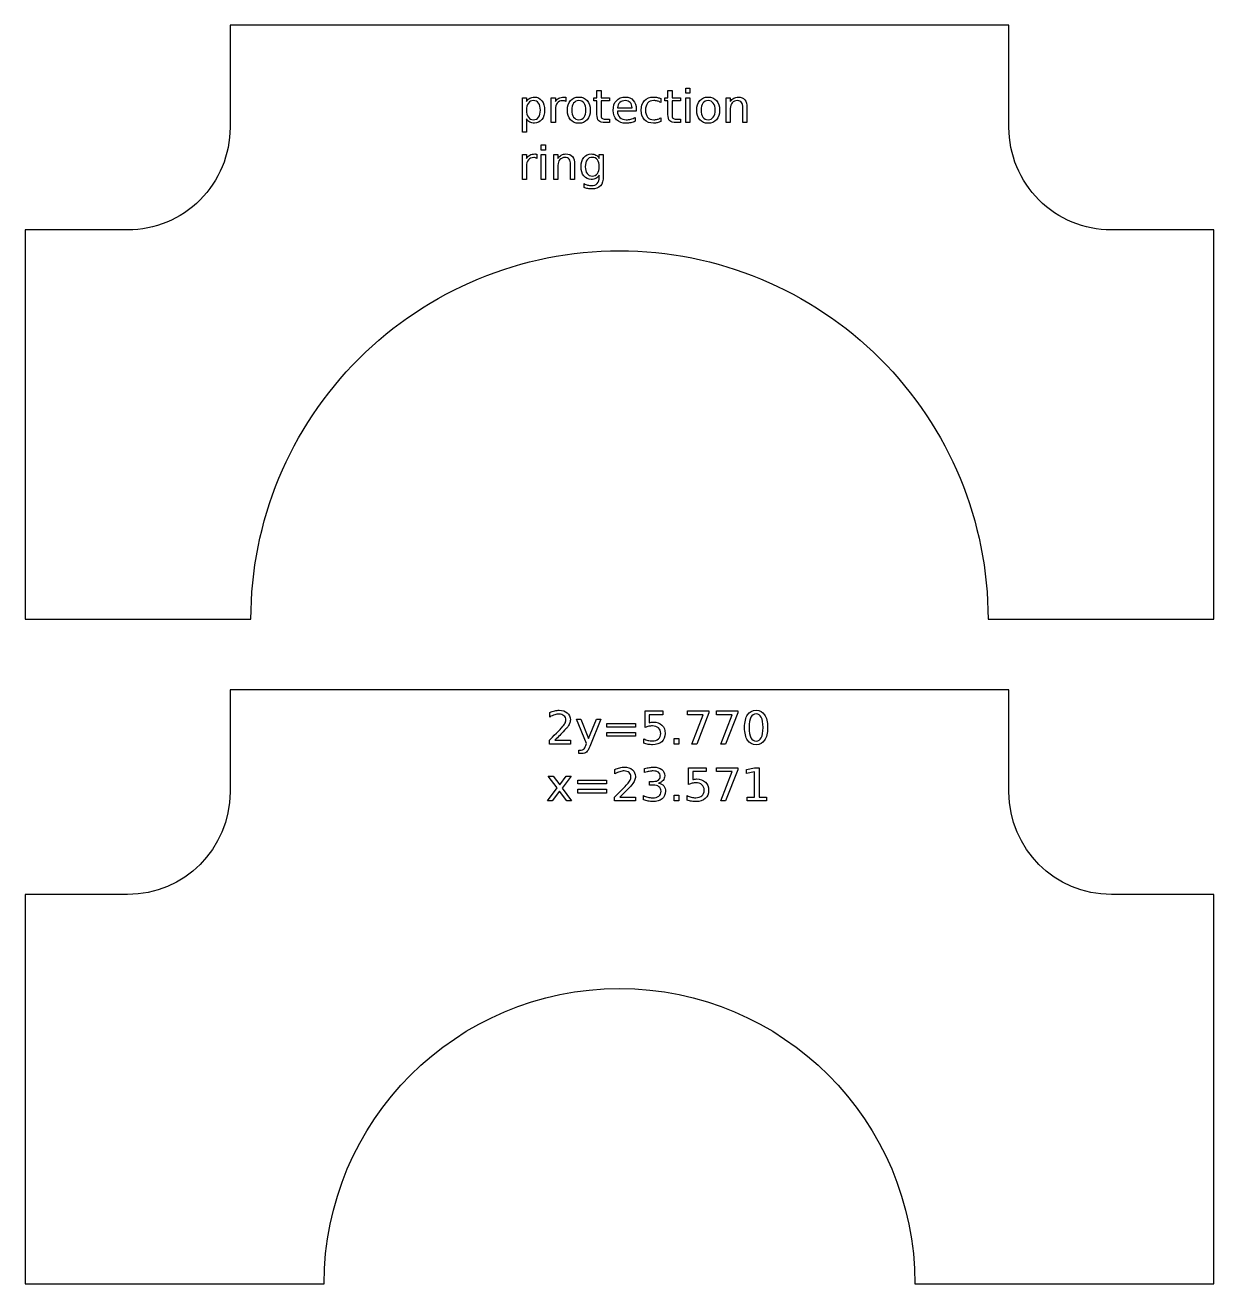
# Model space of a CAD drawing. Extents: x -1338 to 1024, y 230 to 1240.
# Drawn here: x 128.2 to 423, y 395.4 to 707.7 of the extents above; entities that cross this region are included whole.
import ezdxf

# ---------------------------------------------------------------- set-up
doc = ezdxf.new("R2010")
doc.units = 0
doc.layers.add('Layer_1', color=7, linetype='CONTINUOUS')

msp = doc.modelspace()

# ---------------------------------------------------------------- linework, layer by layer
at = {"layer": 'Layer_1', "color": 7}
for p, q in [((372.215466, 707.689737), (179.015607, 707.689737)), ((179.015607, 707.689737), (179.015607, 707.689737)), ((372.215466, 682.289737), (372.215466, 707.689737)), ((270.029551, 689.694599), (270.029551, 691.447464)), ((270.029551, 691.447464), (271.049298, 691.447464)), ((271.049298, 691.447464), (271.049298, 689.694599)), ((271.049298, 691.447464), (271.049298, 691.447464)), ((287.624342, 689.694599), (287.624342, 691.447464)), ((287.624342, 691.447464), (288.64409, 691.447464)), ((288.64409, 691.447464), (288.64409, 689.694599)), ((288.64409, 691.447464), (288.64409, 691.447464)), ((292.07265, 692.097896), (293.086886, 692.097896)), ((292.07265, 690.813565), (292.07265, 692.097896)), ((292.07265, 692.097896), (292.07265, 692.097896)), ((293.086886, 690.813565), (292.07265, 690.813565)), ((293.086886, 692.097896), (293.086886, 690.813565)), ((251.530767, 681.172811), (251.530767, 689.694599)), ((251.530767, 689.694599), (252.550515, 689.694599)), ((252.550515, 689.694599), (252.550515, 688.757534)), ((258.696564, 683.520988), (258.696564, 689.694599)), ((258.696564, 689.694599), (259.716312, 689.694599)), ((259.716312, 689.694599), (259.716312, 688.735484)), ((262.307025, 689.788302), (262.312528, 688.746504)), ((262.312528, 688.746504), (262.312537, 688.746507)), ((265.537146, 689.843426), (265.537146, 689.843426)), ((265.537146, 688.983532), (265.537146, 688.983532)), ((269.28541, 688.906361), (269.28541, 689.694599)), ((269.28541, 689.694599), (270.029551, 689.694599)), ((270.029551, 688.906361), (269.28541, 688.906361)), ((270.029551, 685.554972), (270.029551, 688.906361)), ((271.049298, 689.694599), (273.138406, 689.694599)), ((273.138406, 688.906361), (271.049298, 688.906361)), ((271.049298, 688.906361), (271.049298, 685.554972)), ((273.138406, 689.694599), (273.138406, 688.906361)), ((275.128293, 687.153495), (278.744265, 687.158999)), ((278.744265, 687.158999), (278.744265, 687.159007)), ((285.865965, 689.457575), (285.865965, 688.509486)), ((285.865965, 689.457575), (285.865965, 689.457575)), ((286.880201, 688.906361), (286.880201, 689.694599)), ((286.880201, 689.694599), (287.624342, 689.694599)), ((287.624342, 688.906361), (286.880201, 688.906361)), ((287.624342, 685.554972), (287.624342, 688.906361)), ((288.64409, 689.694599), (290.733198, 689.694599)), ((290.733198, 688.906361), (288.64409, 688.906361)), ((288.64409, 688.906361), (288.64409, 685.554972)), ((290.733198, 689.694599), (290.733198, 688.906361)), ((292.07265, 689.694599), (293.086886, 689.694599)), ((292.07265, 683.520988), (292.07265, 689.694599)), ((292.07265, 689.694599), (292.07265, 689.694599)), ((293.086886, 689.694599), (293.086886, 683.520988)), ((297.595826, 689.843426), (297.595826, 689.843426)), ((297.595826, 688.983532), (297.595826, 688.983532)), ((302.066184, 683.520988), (302.066184, 689.694599)), ((302.066184, 689.694599), (303.085932, 689.694599)), ((303.085932, 689.694599), (303.085932, 688.735484)), ((306.222346, 683.520988), (306.222346, 687.214131)), ((307.236582, 687.247202), (307.236582, 683.520988)), ((307.236582, 687.247202), (307.236582, 687.247202)), ((252.550515, 684.447029), (252.550515, 681.172811)), ((252.550515, 684.447029), (252.550515, 684.447029)), ((256.001122, 686.602282), (256.001122, 686.602282)), ((259.716312, 686.773159), (259.716312, 683.520988)), ((272.096608, 684.369859), (273.138406, 684.369859)), ((273.138406, 684.369859), (273.138406, 683.520988)), ((279.758501, 686.365257), (275.095219, 686.365257)), ((279.52148, 684.794295), (279.52148, 683.83518)), ((279.758501, 686.861353), (279.758501, 686.365257)), ((279.758501, 686.861353), (279.758501, 686.861353)), ((285.865965, 684.695075), (285.865965, 683.758009)), ((289.6914, 684.369859), (290.733198, 684.369859)), ((290.733198, 684.369859), (290.733198, 683.520988)), ((303.085932, 687.01018), (303.085932, 683.520988)), ((252.550515, 681.172811), (251.530767, 681.172811)), ((259.716312, 683.520988), (258.696564, 683.520988)), ((273.138406, 683.520988), (272.096608, 683.520988)), ((290.733198, 683.520988), (289.6914, 683.520988)), ((293.086886, 683.520988), (292.07265, 683.520988)), ((303.085932, 683.520988), (302.066184, 683.520988)), ((307.236582, 683.520988), (306.222346, 683.520988)), ((256.221608, 677.986785), (257.235844, 677.986785)), ((256.221608, 676.702454), (256.221608, 677.986785)), ((256.221608, 677.986785), (256.221608, 677.986785)), ((257.235844, 677.986785), (257.235844, 676.702454)), ((251.530767, 669.409877), (251.530767, 675.583488)), ((251.530767, 675.583488), (252.550515, 675.583488)), ((252.550515, 675.583488), (252.550515, 674.624372)), ((255.141228, 675.677191), (255.146731, 674.635393)), ((255.146731, 674.635393), (255.146739, 674.635396)), ((257.235844, 676.702454), (256.221608, 676.702454)), ((256.221608, 675.583488), (257.235844, 675.583488)), ((256.221608, 669.409877), (256.221608, 675.583488)), ((256.221608, 675.583488), (256.221608, 675.583488)), ((257.235844, 675.583488), (257.235844, 669.409877)), ((259.313926, 669.409877), (259.313926, 675.583488)), ((259.313926, 675.583488), (260.333673, 675.583488)), ((260.333673, 675.583488), (260.333673, 674.624372)), ((270.580767, 674.646423), (270.580767, 675.583488)), ((270.580767, 675.583488), (271.595003, 675.583488)), ((271.595003, 675.583488), (271.595003, 670.176065)), ((252.550515, 672.662048), (252.550515, 669.409877)), ((260.333673, 672.899069), (260.333673, 669.409877)), ((263.470091, 669.409877), (263.470091, 673.10302)), ((264.484327, 673.136091), (264.484327, 669.409877)), ((264.484327, 673.136091), (264.484327, 673.136091)), ((270.580767, 672.568338), (270.580767, 672.568338)), ((252.550515, 669.409877), (251.530767, 669.409877)), ((257.235844, 669.409877), (256.221608, 669.409877)), ((260.333673, 669.409877), (259.313926, 669.409877)), ((264.484327, 669.409877), (263.470091, 669.409877)), ((266.82148, 667.386916), (266.82148, 668.373591)), ((270.580767, 669.994164), (270.580767, 670.495769)), ((271.595003, 670.176065), (271.595003, 670.176065)), ((153.615607, 656.889737), (128.215607, 656.889737)), ((128.215607, 656.889737), (128.215607, 560.2898)), ((423.015466, 656.889737), (397.615466, 656.889737)), ((423.015466, 560.2898), (423.015466, 656.889737)), ((367.032935, 560.2898), (423.015466, 560.2898)), ((372.215466, 542.772179), (179.015607, 542.772179)), ((179.015607, 542.772179), (179.015607, 542.772179)), ((372.215466, 517.372179), (372.215466, 542.772179)), ((281.963622, 537.538399), (286.334759, 537.538399)), ((281.963622, 533.404284), (281.963622, 537.538399)), ((281.963622, 537.538399), (281.963622, 537.538399)), ((286.334759, 537.538399), (286.334759, 536.601334)), ((292.453246, 537.538399), (297.744913, 537.538399)), ((292.453246, 536.601334), (292.453246, 537.538399)), ((292.453246, 537.538399), (292.453246, 537.538399)), ((297.744913, 537.538399), (297.744913, 537.064354)), ((299.641093, 537.538399), (304.93276, 537.538399)), ((299.641093, 536.601334), (299.641093, 537.538399)), ((299.641093, 537.538399), (299.641093, 537.538399)), ((304.93276, 537.538399), (304.93276, 537.064354)), ((309.491312, 537.687226), (309.491312, 537.687226)), ((258.299949, 536.017044), (258.299949, 537.141524)), ((267.439098, 529.407975), (264.942094, 535.482365)), ((264.942094, 535.482365), (266.016963, 535.482365)), ((266.016963, 535.482365), (267.946217, 530.653721)), ((267.946217, 530.653721), (269.875468, 535.482365)), ((270.95034, 535.482365), (268.238359, 528.73549)), ((269.875468, 535.482365), (270.95034, 535.482365)), ((272.482719, 534.435058), (279.549298, 534.435058)), ((272.482719, 533.509017), (272.482719, 534.435058)), ((272.482719, 534.435058), (272.482719, 534.435058)), ((279.549298, 534.435058), (279.549298, 533.509017)), ((286.334759, 536.601334), (282.98337, 536.601334)), ((282.98337, 536.601334), (282.98337, 534.583885)), ((296.405461, 536.601334), (292.453246, 536.601334)), ((293.594262, 529.308754), (296.405461, 536.601334)), ((297.744913, 537.064354), (294.757328, 529.308754)), ((303.593308, 536.601334), (299.641093, 536.601334)), ((300.782109, 529.308754), (303.593308, 536.601334)), ((304.93276, 537.064354), (301.945175, 529.308754)), ((309.491312, 536.805282), (309.491312, 536.805282)), ((279.549298, 533.509017), (272.482719, 533.509017)), ((272.482719, 532.1861), (279.549298, 532.1861)), ((272.482719, 531.249032), (272.482719, 532.1861)), ((272.482719, 532.1861), (272.482719, 532.1861)), ((279.549298, 531.249032), (272.482719, 531.249032)), ((279.549298, 532.1861), (279.549298, 531.249032)), ((258.244828, 529.308754), (258.244828, 530.245822)), ((263.470348, 529.308754), (258.244828, 529.308754)), ((259.58428, 530.245822), (263.470348, 530.245822)), ((259.58428, 530.245822), (259.58428, 530.245822)), ((263.470348, 530.245822), (263.470348, 529.308754)), ((267.257197, 528.944953), (267.439098, 529.407975)), ((268.238359, 528.73549), (268.238359, 528.73549)), ((281.616356, 529.501681), (281.616356, 530.620647)), ((289.140443, 530.708842), (290.303509, 530.708842)), ((289.140443, 529.308754), (289.140443, 530.708842)), ((289.140443, 530.708842), (289.140443, 530.708842)), ((290.303509, 529.308754), (289.140443, 529.308754)), ((290.303509, 530.708842), (290.303509, 529.308754)), ((294.757328, 529.308754), (293.594262, 529.308754)), ((301.945175, 529.308754), (300.782109, 529.308754)), ((265.49882, 526.960578), (265.49882, 527.809449)), ((265.49882, 527.809449), (266.094134, 527.809449)), ((266.309108, 526.960578), (265.49882, 526.960578)), ((274.439532, 521.905933), (274.439532, 523.030413)), ((281.853378, 522.231151), (281.853378, 523.223338)), ((292.745391, 523.427288), (297.116528, 523.427288)), ((292.745391, 519.293173), (292.745391, 523.427288)), ((292.745391, 523.427288), (292.745391, 523.427288)), ((297.116528, 522.490223), (293.765139, 522.490223)), ((293.765139, 522.490223), (293.765139, 520.472774)), ((297.116528, 523.427288), (297.116528, 522.490223)), ((299.641093, 523.427288), (304.93276, 523.427288)), ((299.641093, 522.490223), (299.641093, 523.427288)), ((299.641093, 523.427288), (299.641093, 523.427288)), ((303.593308, 522.490223), (299.641093, 522.490223)), ((300.782109, 515.197643), (303.593308, 522.490223)), ((304.93276, 522.953242), (301.945175, 515.197643)), ((304.93276, 523.427288), (304.93276, 522.953242)), ((307.143136, 523.030413), (309.110973, 523.427288)), ((307.143136, 522.016177), (307.143136, 523.030413)), ((309.121996, 522.413052), (307.143136, 522.016177)), ((309.110973, 523.427288), (310.224427, 523.427288)), ((309.121996, 516.134711), (309.121996, 522.413052)), ((310.224427, 523.427288), (310.224427, 516.134711)), ((260.141009, 518.427767), (257.947171, 521.371254)), ((257.947171, 521.371254), (259.143308, 521.371254)), ((259.143308, 521.371254), (260.780417, 519.171905)), ((260.780417, 519.171905), (262.417526, 521.371254)), ((263.613663, 521.371254), (261.381243, 518.367131)), ((262.417526, 521.371254), (263.613663, 521.371254)), ((263.613663, 521.371254), (263.613663, 521.371254)), ((265.294872, 520.323947), (272.361451, 520.323947)), ((265.294872, 519.397906), (265.294872, 520.323947)), ((265.294872, 520.323947), (265.294872, 520.323947)), ((272.361451, 519.397906), (265.294872, 519.397906)), ((272.361451, 520.323947), (272.361451, 519.397906)), ((283.027467, 519.138834), (283.027467, 520.053849)), ((283.027467, 520.053849), (284.030677, 520.053849)), ((283.98658, 519.138834), (283.027467, 519.138834)), ((285.326034, 519.634927), (285.326034, 519.634927)), ((257.743221, 515.197643), (260.141009, 518.427767)), ((260.73632, 517.62299), (258.939357, 515.197643)), ((262.533282, 515.197643), (260.73632, 517.62299)), ((261.381243, 518.367131), (263.729419, 515.197643)), ((265.294872, 518.074989), (272.361451, 518.074989)), ((265.294872, 517.137921), (265.294872, 518.074989)), ((265.294872, 518.074989), (265.294872, 518.074989)), ((272.361451, 517.137921), (265.294872, 517.137921)), ((272.361451, 518.074989), (272.361451, 517.137921)), ((274.384412, 515.197643), (274.384412, 516.134711)), ((275.723864, 516.134711), (279.609931, 516.134711)), ((275.723864, 516.134711), (275.723864, 516.134711)), ((279.609931, 516.134711), (279.609931, 515.197643)), ((281.60533, 515.445691), (281.60533, 516.52056)), ((289.140443, 516.597731), (290.303509, 516.597731)), ((289.140443, 515.197643), (289.140443, 516.597731)), ((289.140443, 516.597731), (289.140443, 516.597731)), ((290.303509, 516.597731), (290.303509, 515.197643)), ((292.398125, 515.39057), (292.398125, 516.509536)), ((307.302987, 516.134711), (309.121996, 516.134711)), ((307.302987, 515.197643), (307.302987, 516.134711)), ((307.302987, 516.134711), (307.302987, 516.134711)), ((310.224427, 516.134711), (312.043439, 516.134711)), ((312.043439, 516.134711), (312.043439, 515.197643)), ((258.939357, 515.197643), (257.743221, 515.197643)), ((263.729419, 515.197643), (262.533282, 515.197643)), ((279.609931, 515.197643), (274.384412, 515.197643)), ((290.303509, 515.197643), (289.140443, 515.197643)), ((301.945175, 515.197643), (300.782109, 515.197643)), ((312.043439, 515.197643), (307.302987, 515.197643)), ((153.615607, 491.972185), (128.215607, 491.972185)), ((128.215607, 491.972185), (128.215607, 395.37226)), ((423.015466, 395.37226), (423.015466, 491.972185)), ((348.876451, 395.37226), (423.015466, 395.37226))]:
    msp.add_line(p, q, dxfattribs=at)
for points in [[(179.015607, 707.689737), (179.015607, 707.689737), (179.015607, 682.289737), (179.015607, 682.289737)], [(252.550515, 688.757534), (252.763651, 689.12501), (253.031909, 689.396942), (253.355289, 689.573331)], [(253.008023, 688.355144), (252.703018, 687.932546), (252.550515, 687.348259), (252.550515, 686.602282)], [(254.275819, 688.994555), (253.739303, 688.994555), (253.316704, 688.781418), (253.008023, 688.355144)], [(253.355289, 689.573331), (253.682343, 689.753394), (254.071869, 689.843426), (254.523867, 689.843426)], [(255.538103, 688.355144), (255.233096, 688.781418), (254.812334, 688.994555), (254.275819, 688.994555)], [(254.523867, 689.843426), (255.273518, 689.843426), (255.881692, 689.54577), (256.348388, 688.950458)], [(256.001122, 686.602282), (256.001122, 687.348259), (255.846782, 687.932546), (255.538103, 688.355144)], [(256.348388, 688.950458), (256.818758, 688.355146), (257.053944, 687.57242), (257.053944, 686.602282)], [(259.716312, 688.735484), (259.92945, 689.11031), (260.206895, 689.387756), (260.548648, 689.567819)], [(260.173823, 688.377194), (259.868816, 688.006042), (259.716312, 687.471363), (259.716312, 686.773159)], [(261.496739, 688.939434), (260.923475, 688.939434), (260.482502, 688.752021), (260.173823, 688.377194)], [(260.548648, 689.567819), (260.890402, 689.751557), (261.305651, 689.843426), (261.794396, 689.843426)], [(261.937712, 688.889825), (261.805419, 688.922898), (261.658428, 688.939434), (261.496739, 688.939434)], [(261.794396, 689.843426), (261.864216, 689.843426), (261.941386, 689.837913), (262.025906, 689.826888)], [(262.312537, 688.746507), (262.198619, 688.812654), (262.073677, 688.860427), (261.937712, 688.889825)], [(262.025906, 689.826888), (262.110426, 689.819531), (262.204132, 689.806669), (262.307025, 689.788302)], [(262.7039, 686.602282), (262.7039, 687.616517), (262.953784, 688.410267), (263.453553, 688.983532)], [(263.453553, 688.983532), (263.956996, 689.556794), (264.651527, 689.843426), (265.537146, 689.843426)], [(264.247303, 688.34412), (263.931272, 687.921523), (263.773257, 687.34091), (263.773257, 686.602282)], [(265.537146, 688.983532), (264.993281, 688.983532), (264.563333, 688.770394), (264.247303, 688.34412)], [(265.537146, 689.843426), (266.41909, 689.843426), (267.111785, 689.556794), (267.61523, 688.983532)], [(266.82148, 688.338609), (266.505449, 688.768557), (266.077338, 688.983532), (265.537146, 688.983532)], [(267.295523, 686.602282), (267.295523, 687.333561), (267.137508, 687.912336), (266.82148, 688.338609)], [(267.61523, 688.983532), (268.118673, 688.410267), (268.370394, 687.616517), (268.370394, 686.602282)], [(274.036886, 686.547158), (274.036886, 687.55772), (274.308819, 688.35882), (274.852686, 688.950458)], [(274.852686, 688.950458), (275.400225, 689.54577), (276.137016, 689.843426), (277.063059, 689.843426)], [(275.71258, 688.503974), (275.374503, 688.184269), (275.17974, 687.734109), (275.128293, 687.153495)], [(277.074082, 688.983532), (276.508169, 688.983532), (276.054335, 688.823679), (275.71258, 688.503974)], [(277.063059, 689.843426), (277.893556, 689.843426), (278.549502, 689.575168), (279.030896, 689.038652)], [(278.275731, 688.487436), (277.974401, 688.818166), (277.573851, 688.983532), (277.074082, 688.983532)], [(278.744265, 687.159007), (278.736909, 687.713897), (278.580731, 688.156707), (278.275731, 688.487436)], [(279.030896, 689.038652), (279.515966, 688.505811), (279.758501, 687.780045), (279.758501, 686.861353)], [(280.9822, 686.602282), (280.9822, 687.609168), (281.257807, 688.40108), (281.809021, 688.97802)], [(281.809021, 688.97802), (282.363911, 689.554957), (283.122751, 689.843426), (284.085541, 689.843426)], [(282.597259, 688.355144), (282.233457, 687.939895), (282.051557, 687.355608), (282.051557, 686.602282)], [(284.129638, 688.983532), (283.471855, 688.983532), (282.961062, 688.774069), (282.597259, 688.355144)], [(284.085541, 689.843426), (284.397897, 689.843426), (284.702903, 689.810353), (285.000559, 689.744208)], [(285.000559, 688.862263), (284.713926, 688.943109), (284.42362, 688.983532), (284.129638, 688.983532)], [(285.000559, 689.744208), (285.298215, 689.681737), (285.586684, 689.586193), (285.865965, 689.457575)], [(285.865965, 688.509486), (285.579335, 688.6675), (285.290866, 688.785093), (285.000559, 688.862263)], [(294.76258, 686.602282), (294.76258, 687.616517), (295.012465, 688.410267), (295.512233, 688.983532)], [(295.512233, 688.983532), (296.015676, 689.556794), (296.710207, 689.843426), (297.595826, 689.843426)], [(296.305983, 688.34412), (295.989953, 687.921523), (295.831937, 687.34091), (295.831937, 686.602282)], [(297.595826, 688.983532), (297.051961, 688.983532), (296.622014, 688.770394), (296.305983, 688.34412)], [(297.595826, 689.843426), (298.477771, 689.843426), (299.170465, 689.556794), (299.67391, 688.983532)], [(298.88016, 688.338609), (298.56413, 688.768557), (298.136018, 688.983532), (297.595826, 688.983532)], [(299.354203, 686.602282), (299.354203, 687.333561), (299.196189, 687.912336), (298.88016, 688.338609)], [(299.67391, 688.983532), (300.177353, 688.410267), (300.429075, 687.616517), (300.429075, 686.602282)], [(303.085932, 688.735484), (303.328466, 689.106636), (303.61326, 689.384081), (303.940314, 689.567819)], [(303.559978, 688.437827), (303.243947, 688.088723), (303.085932, 687.612841), (303.085932, 687.01018)], [(304.855332, 688.961482), (304.307791, 688.961482), (303.876006, 688.78693), (303.559978, 688.437827)], [(303.940314, 689.567819), (304.271045, 689.751557), (304.651384, 689.843426), (305.08133, 689.843426)], [(305.880592, 688.526021), (305.652758, 688.816328), (305.311005, 688.961482), (304.855332, 688.961482)], [(305.08133, 689.843426), (305.79056, 689.843426), (306.327077, 689.62294), (306.69088, 689.181968)], [(306.222346, 687.214131), (306.222346, 687.798417), (306.108428, 688.235714), (305.880592, 688.526021)], [(306.69088, 689.181968), (307.054682, 688.74467), (307.236582, 688.099748), (307.236582, 687.247202)], [(252.550515, 686.602282), (252.550515, 685.856302), (252.703018, 685.270177), (253.008023, 684.843904)], [(253.355289, 683.625718), (253.031909, 683.805781), (252.763651, 684.079552), (252.550515, 684.447029)], [(253.008023, 684.843904), (253.316704, 684.421305), (253.739303, 684.210005), (254.275819, 684.210005)], [(254.275819, 684.210005), (254.812334, 684.210005), (255.233096, 684.421305), (255.538103, 684.843904)], [(256.348388, 684.254102), (255.881692, 683.65879), (255.273518, 683.361134), (254.523867, 683.361134)], [(255.538103, 684.843904), (255.846782, 685.270177), (256.001122, 685.856302), (256.001122, 686.602282)], [(257.053944, 686.602282), (257.053944, 685.632143), (256.818758, 684.849416), (256.348388, 684.254102)], [(263.453553, 684.221032), (262.953784, 684.797969), (262.7039, 685.591719), (262.7039, 686.602282)], [(265.537146, 683.361134), (264.651527, 683.361134), (263.956996, 683.647767), (263.453553, 684.221032)], [(263.773257, 686.602282), (263.773257, 685.863653), (263.929435, 685.281202), (264.241791, 684.854928)], [(264.241791, 684.854928), (264.557821, 684.43233), (264.989606, 684.221032), (265.537146, 684.221032)], [(265.537146, 684.221032), (266.077338, 684.221032), (266.505449, 684.434168), (266.82148, 684.86044)], [(267.61523, 684.221032), (267.111785, 683.647767), (266.41909, 683.361134), (265.537146, 683.361134)], [(266.82148, 684.86044), (267.137508, 685.286714), (267.295523, 685.867328), (267.295523, 686.602282)], [(268.370394, 686.602282), (268.370394, 685.591719), (268.118673, 684.797969), (267.61523, 684.221032)], [(270.476035, 683.956448), (270.178379, 684.25043), (270.029551, 684.783271), (270.029551, 685.554972)], [(271.049298, 685.554972), (271.049298, 685.051529), (271.117282, 684.728149), (271.253249, 684.584833)], [(271.253249, 684.584833), (271.392891, 684.441517), (271.674011, 684.369859), (272.096608, 684.369859)], [(274.896783, 684.221032), (274.323518, 684.794294), (274.036886, 685.56967), (274.036886, 686.547158)], [(277.239448, 683.361134), (276.254609, 683.361134), (275.473721, 683.647767), (274.896783, 684.221032)], [(275.095219, 686.365257), (275.139317, 685.667053), (275.348779, 685.134211), (275.723604, 684.766734)], [(275.723604, 684.766734), (276.102105, 684.402932), (276.627598, 684.221032), (277.30008, 684.221032)], [(277.30008, 684.221032), (277.689605, 684.221032), (278.06627, 684.268803), (278.430073, 684.364347)], [(278.430073, 684.364347), (278.797549, 684.45989), (279.161351, 684.603207), (279.52148, 684.794295)], [(281.803509, 684.237567), (281.25597, 684.821855), (280.9822, 685.610094), (280.9822, 686.602282)], [(284.019396, 683.361134), (283.089679, 683.361134), (282.35105, 683.653279), (281.803509, 684.237567)], [(282.051557, 686.602282), (282.051557, 685.848953), (282.233457, 685.262828), (282.597259, 684.843904)], [(282.597259, 684.843904), (282.961062, 684.428656), (283.471855, 684.221032), (284.129638, 684.221032)], [(284.129638, 684.221032), (284.42362, 684.221032), (284.713926, 684.259616), (285.000559, 684.336785)], [(285.000559, 684.336785), (285.290866, 684.41763), (285.579335, 684.53706), (285.865965, 684.695075)], [(288.070826, 683.956448), (287.77317, 684.25043), (287.624342, 684.783271), (287.624342, 685.554972)], [(288.64409, 685.554972), (288.64409, 685.051529), (288.712074, 684.728149), (288.848041, 684.584833)], [(288.848041, 684.584833), (288.987682, 684.441517), (289.268802, 684.369859), (289.6914, 684.369859)], [(295.512233, 684.221032), (295.012465, 684.797969), (294.76258, 685.591719), (294.76258, 686.602282)], [(297.595826, 683.361134), (296.710207, 683.361134), (296.015676, 683.647767), (295.512233, 684.221032)], [(295.831937, 686.602282), (295.831937, 685.863653), (295.988115, 685.281202), (296.300471, 684.854928)], [(296.300471, 684.854928), (296.616502, 684.43233), (297.048287, 684.221032), (297.595826, 684.221032)], [(297.595826, 684.221032), (298.136018, 684.221032), (298.56413, 684.434168), (298.88016, 684.86044)], [(299.67391, 684.221032), (299.170465, 683.647767), (298.477771, 683.361134), (297.595826, 683.361134)], [(298.88016, 684.86044), (299.196189, 685.286714), (299.354203, 685.867328), (299.354203, 686.602282)], [(300.429075, 686.602282), (300.429075, 685.591719), (300.177353, 684.797969), (299.67391, 684.221032)], [(179.015607, 682.289737), (179.015607, 675.553238), (176.339544, 669.092649), (171.57612, 664.329225)], [(254.523867, 683.361134), (254.071869, 683.361134), (253.682343, 683.449329), (253.355289, 683.625718)], [(272.096608, 683.520988), (271.313884, 683.520988), (270.773692, 683.666141), (270.476035, 683.956448)], [(278.402511, 683.482402), (278.020335, 683.401557), (277.632647, 683.361134), (277.239448, 683.361134)], [(279.52148, 683.83518), (279.157676, 683.68084), (278.784687, 683.563248), (278.402511, 683.482402)], [(284.984021, 683.460352), (284.68269, 683.394207), (284.361149, 683.361134), (284.019396, 683.361134)], [(285.865965, 683.758009), (285.583009, 683.625719), (285.289028, 683.5265), (284.984021, 683.460352)], [(289.6914, 683.520988), (288.908675, 683.520988), (288.368484, 683.666141), (288.070826, 683.956448)], [(379.654954, 664.329225), (374.89153, 669.092649), (372.215466, 675.553238), (372.215466, 682.289737)], [(252.550515, 674.624372), (252.763651, 674.999199), (253.041096, 675.276644), (253.382851, 675.456708)], [(254.330939, 674.828323), (253.757676, 674.828323), (253.316704, 674.64091), (253.008023, 674.266083)], [(253.382851, 675.456708), (253.724603, 675.640446), (254.139851, 675.732315), (254.628596, 675.732315)], [(254.771912, 674.778714), (254.639621, 674.811787), (254.49263, 674.828323), (254.330939, 674.828323)], [(254.628596, 675.732315), (254.698416, 675.732315), (254.775586, 675.726802), (254.860106, 675.715777)], [(255.146739, 674.635396), (255.032821, 674.701543), (254.907879, 674.749316), (254.771912, 674.778714)], [(254.860106, 675.715777), (254.944626, 675.70842), (255.038333, 675.695558), (255.141228, 675.677191)], [(260.333673, 674.624372), (260.57621, 674.995525), (260.861005, 675.27297), (261.188059, 675.456708)], [(262.103077, 674.85037), (261.555536, 674.85037), (261.12375, 674.675819), (260.807719, 674.326716)], [(261.188059, 675.456708), (261.518788, 675.640446), (261.899126, 675.732315), (262.329075, 675.732315)], [(263.128337, 674.41491), (262.900501, 674.705217), (262.558747, 674.85037), (262.103077, 674.85037)], [(262.329075, 675.732315), (263.038305, 675.732315), (263.574821, 675.511829), (263.938622, 675.070857)], [(263.938622, 675.070857), (264.302425, 674.633559), (264.484327, 673.988637), (264.484327, 673.136091)], [(266.077339, 672.568338), (266.077339, 673.523779), (266.308848, 674.289969), (266.771868, 674.866909)], [(266.771868, 674.866909), (267.234889, 675.443846), (267.844901, 675.732315), (268.601904, 675.732315)], [(268.849952, 674.883444), (268.306085, 674.883444), (267.881649, 674.681332), (267.576644, 674.277107)], [(268.601904, 675.732315), (269.057574, 675.732315), (269.448938, 675.642283), (269.775994, 675.46222)], [(270.123257, 674.277107), (269.821926, 674.681332), (269.397491, 674.883444), (268.849952, 674.883444)], [(269.775994, 675.46222), (270.103048, 675.282156), (270.371306, 675.010224), (270.580767, 674.646423)], [(253.008023, 674.266083), (252.703018, 673.894931), (252.550515, 673.360252), (252.550515, 672.662048)], [(260.807719, 674.326716), (260.491689, 673.977612), (260.333673, 673.50173), (260.333673, 672.899069)], [(263.470091, 673.10302), (263.470091, 673.687306), (263.356173, 674.124603), (263.128337, 674.41491)], [(266.771868, 670.275283), (266.308848, 670.852222), (266.077339, 671.616574), (266.077339, 672.568338)], [(267.576644, 674.277107), (267.275312, 673.872882), (267.124646, 673.303292), (267.124646, 672.568338)], [(267.124646, 672.568338), (267.124646, 671.837061), (267.275312, 671.26931), (267.576644, 670.865085)], [(270.580767, 672.568338), (270.580767, 673.303292), (270.428264, 673.872882), (270.123257, 674.277107)], [(270.123257, 670.865085), (270.428264, 671.26931), (270.580767, 671.837061), (270.580767, 672.568338)], [(268.601904, 669.409877), (267.844901, 669.409877), (267.234889, 669.698345), (266.771868, 670.275283)], [(266.82148, 668.373591), (267.119136, 668.211902), (267.413117, 668.092472), (267.703424, 668.015301)], [(267.576644, 670.865085), (267.881649, 670.46086), (268.306085, 670.258747), (268.849952, 670.258747)], [(268.59088, 667.899548), (269.256012, 667.899548), (269.753944, 668.074098), (270.084674, 668.4232)], [(269.775994, 669.679972), (269.448938, 669.499908), (269.057574, 669.409877), (268.601904, 669.409877)], [(268.849952, 670.258747), (269.397491, 670.258747), (269.821926, 670.46086), (270.123257, 670.865085)], [(270.580767, 670.495769), (270.371306, 670.131968), (270.103048, 669.860035), (269.775994, 669.679972)], [(270.084674, 668.4232), (270.415403, 668.768628), (270.580767, 669.292283), (270.580767, 669.994164)], [(271.595003, 670.176065), (271.595003, 669.125081), (271.361655, 668.344192), (270.89496, 667.8334)], [(267.742007, 667.14438), (267.425978, 667.195827), (267.119136, 667.276673), (266.82148, 667.386916)], [(267.703424, 668.015301), (267.993729, 667.938132), (268.289548, 667.899548), (268.59088, 667.899548)], [(268.750731, 667.0617), (268.394279, 667.0617), (268.058037, 667.08926), (267.742007, 667.14438)], [(270.89496, 667.8334), (270.428264, 667.318934), (269.713521, 667.0617), (268.750731, 667.0617)], [(171.57612, 664.329225), (166.812696, 659.565801), (160.352106, 656.889737), (153.615607, 656.889737)], [(397.615466, 656.889737), (390.878968, 656.889737), (384.418378, 659.565801), (379.654954, 664.329225)], [(210.973592, 624.931742), (228.117695, 642.075846), (251.370109, 651.707274), (275.615533, 651.707206)], [(275.615533, 651.707206), (299.860957, 651.707274), (323.113371, 642.075847), (340.257475, 624.931743)], [(184.198133, 560.2898), (184.198063, 584.535224), (193.829489, 607.787638), (210.973592, 624.931742)], [(340.257475, 624.931743), (357.401578, 607.787639), (367.033005, 584.535224), (367.032935, 560.2898)], [(128.215607, 560.2898), (128.215607, 560.2898), (184.198133, 560.2898), (184.198133, 560.2898)], [(179.015607, 542.772179), (179.015607, 542.772179), (179.015607, 517.372179), (179.015607, 517.372179)], [(258.299949, 537.141524), (258.74827, 537.321588), (259.167193, 537.457554), (259.556718, 537.549423)], [(259.556718, 537.549423), (259.946245, 537.641292), (260.302699, 537.687226), (260.626078, 537.687226)], [(260.626078, 537.687226), (261.478625, 537.687226), (262.158456, 537.47409), (262.665574, 537.047818)], [(307.374646, 536.590308), (307.863389, 537.321587), (308.568944, 537.687226), (309.491312, 537.687226)], [(309.491312, 537.687226), (310.413678, 537.687226), (311.117397, 537.321587), (311.602467, 536.590308)], [(259.540183, 536.56826), (259.154333, 536.446993), (258.740921, 536.263254), (258.299949, 536.017044)], [(260.648125, 536.750161), (260.299022, 536.750161), (259.929708, 536.689528), (259.540183, 536.56826)], [(261.844262, 536.336751), (261.539257, 536.612358), (261.140545, 536.750161), (260.648125, 536.750161)], [(261.348169, 533.431846), (261.704622, 533.832395), (261.952669, 534.170473), (262.09231, 534.446082)], [(262.307284, 535.267391), (262.307284, 535.704689), (262.152944, 536.061142), (261.844262, 536.336751)], [(262.09231, 534.446082), (262.235626, 534.725363), (262.307284, 534.999133), (262.307284, 535.267391)], [(263.233326, 534.374423), (263.108384, 534.073092), (262.878711, 533.71664), (262.544306, 533.305066)], [(262.665574, 537.047818), (263.172692, 536.621544), (263.42625, 536.051955), (263.42625, 535.33905)], [(263.42625, 535.33905), (263.42625, 535.000972), (263.361942, 534.67943), (263.233326, 534.374423)], [(282.98337, 534.583885), (283.145059, 534.639007), (283.306749, 534.67943), (283.468439, 534.705154)], [(283.468439, 534.705154), (283.630128, 534.734552), (283.791818, 534.749251), (283.953509, 534.749251)], [(283.953509, 534.749251), (284.8722, 534.749251), (285.599804, 534.497529), (286.13632, 533.994086)], [(306.64704, 533.415308), (306.64704, 534.804372), (306.889575, 535.862705), (307.374646, 536.590308)], [(308.195955, 535.956411), (307.909324, 535.394172), (307.766009, 534.547137), (307.766009, 533.415308)], [(309.491312, 536.805282), (308.918047, 536.805282), (308.486262, 536.522325), (308.195955, 535.956411)], [(310.786667, 535.956411), (310.500035, 536.522325), (310.06825, 536.805282), (309.491312, 536.805282)], [(311.222128, 533.415308), (311.222128, 534.547137), (311.076974, 535.394172), (310.786667, 535.956411)], [(311.602467, 536.590308), (312.09121, 535.862705), (312.335582, 534.804372), (312.335582, 533.415308)], [(258.244828, 530.245822), (258.667426, 530.683118), (259.242527, 531.269243), (259.970132, 532.004197)], [(261.667873, 532.379024), (261.175456, 531.871907), (260.480925, 531.160839), (259.58428, 530.245822)], [(259.970132, 532.004197), (260.701411, 532.742827), (261.160757, 533.21871), (261.348169, 533.431846)], [(262.544306, 533.305066), (262.452437, 533.198497), (262.160293, 532.889816), (261.667873, 532.379024)], [(282.867614, 533.712965), (282.573632, 533.646819), (282.272302, 533.543926), (281.963622, 533.404284)], [(283.760582, 533.812183), (283.462926, 533.812183), (283.16527, 533.77911), (282.867614, 533.712965)], [(285.270914, 533.310578), (284.899761, 533.644981), (284.396317, 533.812183), (283.760582, 533.812183)], [(285.827639, 531.949076), (285.827639, 532.522341), (285.642064, 532.976175), (285.270914, 533.310578)], [(285.270914, 530.587574), (285.642064, 530.921979), (285.827639, 531.375813), (285.827639, 531.949076)], [(286.941093, 531.949076), (286.941093, 531.063457), (286.665487, 530.374438), (286.114273, 529.882018)], [(286.13632, 533.994086), (286.672836, 533.490641), (286.941093, 532.808971), (286.941093, 531.949076)], [(307.374646, 530.240308), (306.889575, 530.971587), (306.64704, 532.02992), (306.64704, 533.415308)], [(307.766009, 533.415308), (307.766009, 532.287154), (307.909324, 531.440121), (308.195955, 530.874207)], [(310.786667, 530.874207), (311.076974, 531.440121), (311.222128, 532.287154), (311.222128, 533.415308)], [(312.335582, 533.415308), (312.335582, 532.02992), (312.09121, 530.971587), (311.602467, 530.240308)], [(266.094134, 527.809449), (266.373415, 527.809449), (266.590226, 527.875595), (266.744566, 528.007888)], [(266.744566, 528.007888), (266.898907, 528.140178), (267.069784, 528.452533), (267.257197, 528.944953)], [(268.238359, 528.73549), (267.951729, 528.000537), (267.672447, 527.52098), (267.400512, 527.29682)], [(281.616356, 530.620647), (281.947085, 530.440584), (282.288838, 530.306455), (282.641616, 530.21826)], [(282.724298, 529.237098), (282.367846, 529.295894), (281.998532, 529.384089), (281.616356, 529.501681)], [(282.641616, 530.21826), (282.994394, 530.130066), (283.367382, 530.085969), (283.760582, 530.085969)], [(283.782632, 529.148904), (283.437203, 529.148904), (283.084425, 529.178302), (282.724298, 529.237098)], [(283.760582, 530.085969), (284.396317, 530.085969), (284.899761, 530.25317), (285.270914, 530.587574)], [(286.114273, 529.882018), (285.563057, 529.393275), (284.785843, 529.148904), (283.782632, 529.148904)], [(309.491312, 529.148904), (308.568944, 529.148904), (307.863389, 529.512705), (307.374646, 530.240308)], [(308.195955, 530.874207), (308.486262, 530.311968), (308.918047, 530.030848), (309.491312, 530.030848)], [(309.491312, 530.030848), (310.06825, 530.030848), (310.500035, 530.311968), (310.786667, 530.874207)], [(311.602467, 530.240308), (311.117397, 529.512705), (310.413678, 529.148904), (309.491312, 529.148904)], [(267.400512, 527.29682), (267.12858, 527.072659), (266.764778, 526.960578), (266.309108, 526.960578)], [(274.439532, 523.030413), (274.887854, 523.210477), (275.306777, 523.346443), (275.696302, 523.438312)], [(275.679766, 522.457149), (275.293916, 522.335882), (274.880505, 522.152143), (274.439532, 521.905933)], [(276.787709, 522.63905), (276.438606, 522.63905), (276.069291, 522.578417), (275.679766, 522.457149)], [(275.696302, 523.438312), (276.085829, 523.530181), (276.442282, 523.576115), (276.765662, 523.576115)], [(276.765662, 523.576115), (277.618208, 523.576115), (278.29804, 523.362979), (278.805157, 522.936707)], [(277.983846, 522.22564), (277.67884, 522.501247), (277.280128, 522.63905), (276.787709, 522.63905)], [(278.446868, 521.15628), (278.446868, 521.593578), (278.292527, 521.950031), (277.983846, 522.22564)], [(278.805157, 522.936707), (279.312275, 522.510433), (279.565834, 521.940844), (279.565834, 521.227939)], [(281.853378, 523.223338), (282.275975, 523.34093), (282.671013, 523.429125), (283.038491, 523.487921)], [(283.005417, 522.539832), (282.656314, 522.473687), (282.272301, 522.370793), (281.853378, 522.231151)], [(283.98658, 522.63905), (283.681575, 522.63905), (283.35452, 522.605977), (283.005417, 522.539832)], [(283.038491, 523.487921), (283.409643, 523.546717), (283.758746, 523.576115), (284.0858, 523.576115)], [(285.270914, 522.297296), (284.973256, 522.525132), (284.545144, 522.63905), (283.98658, 522.63905)], [(284.0858, 523.576115), (284.930996, 523.576115), (285.599803, 523.38319), (286.092223, 522.99734)], [(285.722909, 521.327157), (285.722909, 521.749757), (285.572244, 522.073136), (285.270914, 522.297296)], [(286.092223, 522.99734), (286.584642, 522.615164), (286.830852, 522.097022), (286.830852, 521.442913)], [(276.109715, 517.893085), (276.840994, 518.631716), (277.30034, 519.107599), (277.487753, 519.320735)], [(277.487753, 519.320735), (277.844205, 519.721283), (278.092252, 520.059362), (278.231894, 520.334971)], [(278.683889, 519.193955), (278.59202, 519.087386), (278.299876, 518.778705), (277.807457, 518.267913)], [(278.231894, 520.334971), (278.37521, 520.614252), (278.446868, 520.888022), (278.446868, 521.15628)], [(279.372909, 520.263312), (279.247968, 519.961981), (279.018294, 519.605529), (278.683889, 519.193955)], [(279.565834, 521.227939), (279.565834, 520.889861), (279.501526, 520.568319), (279.372909, 520.263312)], [(285.403205, 518.725421), (285.065126, 519.00103), (284.592917, 519.138834), (283.98658, 519.138834)], [(284.030677, 520.053849), (284.578218, 520.053849), (284.997142, 520.162256), (285.287449, 520.379068)], [(285.287449, 520.379068), (285.577756, 520.599553), (285.722909, 520.915583), (285.722909, 521.327157)], [(286.439489, 520.285362), (286.17858, 519.973006), (285.807428, 519.756194), (285.326034, 519.634927)], [(285.326034, 519.634927), (285.858876, 519.521009), (286.274124, 519.283987), (286.57178, 518.92386)], [(285.915834, 517.58992), (285.915834, 518.074988), (285.744958, 518.453488), (285.403205, 518.725421)], [(286.830852, 521.442913), (286.830852, 520.987241), (286.700397, 520.601391), (286.439489, 520.285362)], [(286.57178, 518.92386), (286.873111, 518.563733), (287.023776, 518.119086), (287.023776, 517.58992)], [(293.649386, 519.601854), (293.355404, 519.535708), (293.054073, 519.432815), (292.745391, 519.293173)], [(294.542354, 519.701072), (294.244698, 519.701072), (293.947042, 519.667999), (293.649386, 519.601854)], [(293.765139, 520.472774), (293.92683, 520.527896), (294.08852, 520.568319), (294.250209, 520.594042)], [(294.250209, 520.594042), (294.4119, 520.623441), (294.573589, 520.63814), (294.735278, 520.63814)], [(296.052683, 519.199467), (295.681531, 519.53387), (295.178088, 519.701072), (294.542354, 519.701072)], [(294.735278, 520.63814), (295.65397, 520.63814), (296.381575, 520.386418), (296.918092, 519.882975)], [(296.609412, 517.837965), (296.609412, 518.411229), (296.423835, 518.865064), (296.052683, 519.199467)], [(296.918092, 519.882975), (297.454608, 519.37953), (297.722866, 518.69786), (297.722866, 517.837965)], [(179.015607, 517.372179), (179.015604, 503.344149), (167.643638, 491.972185), (153.615607, 491.972185)], [(274.384412, 516.134711), (274.807009, 516.572007), (275.38211, 517.158132), (276.109715, 517.893085)], [(277.807457, 518.267913), (277.315039, 517.760796), (276.620508, 517.049728), (275.723864, 516.134711)], [(281.60533, 516.52056), (281.914011, 516.340496), (282.25209, 516.20453), (282.619566, 516.112661)], [(282.735322, 515.142522), (282.371521, 515.208668), (281.994856, 515.309724), (281.60533, 515.445691)], [(282.619566, 516.112661), (282.987044, 516.020792), (283.371058, 515.974858), (283.771608, 515.974858)], [(283.771608, 515.974858), (284.469813, 515.974858), (285.000817, 516.112661), (285.36462, 516.388268)], [(286.185929, 515.704763), (285.627364, 515.260116), (284.833614, 515.037792), (283.804679, 515.037792)], [(285.36462, 516.388268), (285.732096, 516.663877), (285.915834, 517.064427), (285.915834, 517.58992)], [(287.023776, 517.58992), (287.023776, 516.777795), (286.744494, 516.149409), (286.185929, 515.704763)], [(292.398125, 516.509536), (292.728854, 516.329473), (293.070607, 516.195344), (293.423385, 516.107149)], [(293.506068, 515.125987), (293.149615, 515.184783), (292.780301, 515.272978), (292.398125, 515.39057)], [(293.423385, 516.107149), (293.776163, 516.018955), (294.149153, 515.974858), (294.542354, 515.974858)], [(294.542354, 515.974858), (295.178088, 515.974858), (295.681531, 516.142059), (296.052683, 516.476463)], [(296.896042, 515.770907), (296.344826, 515.282164), (295.567613, 515.037792), (294.564401, 515.037792)], [(296.052683, 516.476463), (296.423835, 516.810868), (296.609412, 517.264702), (296.609412, 517.837965)], [(297.722866, 517.837965), (297.722866, 516.952346), (297.447258, 516.263326), (296.896042, 515.770907)], [(397.615466, 491.972185), (383.587436, 491.972185), (372.21547, 503.344149), (372.215466, 517.372179)], [(283.804679, 515.037792), (283.459252, 515.037792), (283.1028, 515.072702), (282.735322, 515.142522)], [(294.564401, 515.037792), (294.218974, 515.037792), (293.866197, 515.067191), (293.506068, 515.125987)], [(423.015466, 491.972185), (423.015466, 491.972185), (397.615466, 491.972185), (397.615466, 491.972185)], [(202.355165, 395.37226), (202.355338, 435.832773), (235.15502, 468.632457), (275.615533, 468.632633)], [(275.615533, 468.632633), (316.076261, 468.632761), (348.876278, 435.832988), (348.876451, 395.37226)], [(128.215607, 395.37226), (128.215607, 395.37226), (202.355165, 395.37226), (202.355165, 395.37226)]]:
    msp.add_open_spline(points, degree=3, dxfattribs=at)

doc.saveas('drawing.dxf')
